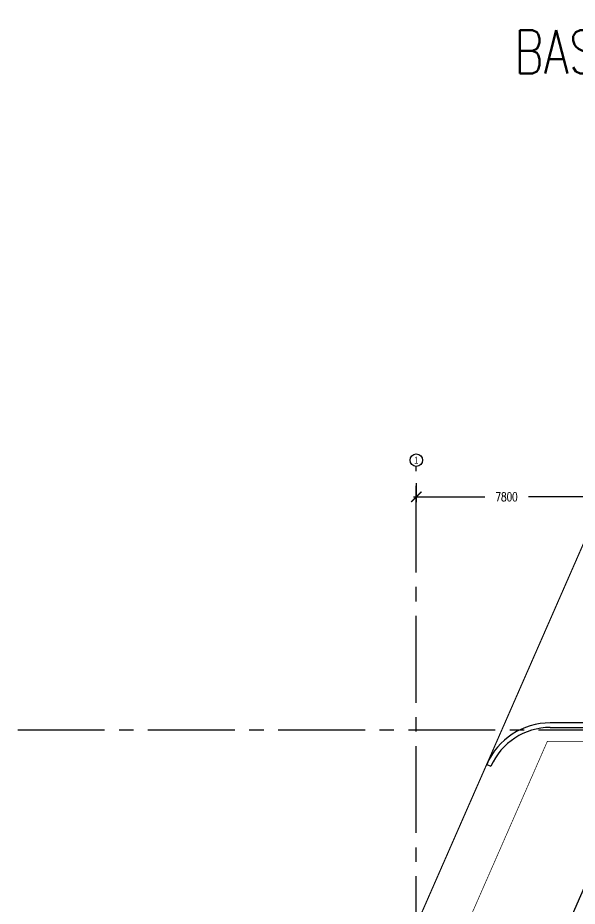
# Model space of a CAD drawing. Header units: millimetres. Extents: x -2076597 to 16308595, y -4402071 to 17875273.
# Drawn here: x -2075263 to -2051095, y -4089504 to -4051118 of the extents above; entities that cross this region are included whole.
import ezdxf
from ezdxf.enums import TextEntityAlignment as Align
from ezdxf.lldxf.tags import DXFTag

# ---------------------------------------------------------------- set-up
doc = ezdxf.new("R2010")
doc.units = ezdxf.units.MM
for name, pattern in [('CENTER', [50.8, 31.75, -6.35, 6.35, -6.35]), ('CENTER2', [1.125, 0.75, -0.125, 0.125, -0.125]), ('DASHDOT', [1, 0.5, -0.25, 0, -0.25]), ('DASHED2', [0.375, 0.25, -0.125])]:
    doc.linetypes.add(name, pattern=pattern)
for name, color, linetype in [('A- STAIRSCASE', 1, 'Continuous'), ('A-DRIVEWAY', 1, 'Continuous'), ('A-GRIDTXT', 1, 'Continuous'), ('A-HIDDEN', 8, 'DASHED2'), ('A-PODIUM LYT ARCH', 85, 'Continuous'), ('A-SETBACK', 3, 'Continuous'), ('A-SITE BOUNDARY', 7, 'CENTER'), ('A-TXTROOM', 3, 'Continuous'), ('S-GRID', 252, 'CENTER2'), ('TABULAR', 7, 'Continuous')]:
    doc.layers.add(name, color=color, linetype=linetype)
doc.layers.add('A-BOUNDARY LINES', color=4, linetype='Continuous', lineweight=25)
doc.layers.add('A-DETL-GENF', color=92, linetype='Continuous', lineweight=9)
doc.styles.add('ARIAL-GRID', font='arial.ttf', dxfattribs={"width": 0.7, "height": 15})
doc.styles.add('ROMANS', font='romans.shx', dxfattribs={"width": 0.75})
tags = doc.linetypes.add('DASHEDX2', pattern=[1.5, 1, -0.5]).pattern_tags.tags
tags[6:7] = [DXFTag(74, 4), DXFTag(75, 0), DXFTag(340, '0'), DXFTag(46, 1.0), DXFTag(50, 0.0), DXFTag(44, 0.0), DXFTag(45, 0.0)]
tags[4:5] = [DXFTag(74, 4), DXFTag(75, 0), DXFTag(340, '0'), DXFTag(46, 1.0), DXFTag(50, 0.0), DXFTag(44, 0.0), DXFTag(45, 0.0)]
doc.dimstyles.new('DIMB-200', dxfattribs={"dimscale": 150, "dimtxt": 2.5, "dimasz": 3, "dimexe": 1.5, "dimexo": 0, "dimgap": 3, "dimtad": 0, "dimtoh": 1, "dimdec": 0, "dimzin": 0, "dimdsep": 46, "dimtxsty": 'ROMANS', "dimblk": 'ARCHTICK', "dimcen": 3, "dimdle": 0.75, "dimclrd": 8, "dimclre": 8, "dimclrt": 4, "dimazin": 0, "dimtfac": 1, "dimtdec": 0, "dimtix": 1, "dimtofl": 0, "dimtmove": 2, "dimatfit": 3, "dimldrblk": 'DOT', "dimfxl": 0, "dimtolj": 1, "dimtzin": 0, "dimarcsym": 0})

# ---------------------------------------------------------------- blocks, each defined once
blk = doc.blocks.new('Family - ___-240295-0_ ground floor')
at = {"layer": 'A-SETBACK', "linetype": 'DASHDOT', "lineweight": -2, "ltscale": 2000, "const_width": 25}
blk.add_lwpolyline([(76480, 233663), (47866, 236124), (29166, 193452), (70915, 193452)], close=True, dxfattribs=at)
at = {"layer": 'A-SITE BOUNDARY', "ltscale": 100, "const_width": 50}
blk.add_lwpolyline([(83289, 239099), (44096, 242471), (19986, 187452), (76141, 187452)], close=True, dxfattribs=at)
blk = doc.blocks.new('GRNO')
at = {"layer": 'A-GRIDTXT', "color": 8}
blk.add_circle((0, 0), 450, dxfattribs=at)
at = {"layer": 'A-GRIDTXT', "style": 'ARIAL-GRID', "width": 0.7}
blk.add_attdef('01', text='', height=350, dxfattribs=at).set_placement((0, 0), align=Align.MIDDLE_CENTER)
blk = doc.blocks.new('_ArchTick')
at = {"color": 0, "linetype": 'ByBlock', "const_width": 0.15}
blk.add_lwpolyline([(-0.5, -0.5), (0.5, 0.5)], dxfattribs=at)
blk = doc.blocks.new('*D36')
at = {"layer": 'A-BOUNDARY LINES', "color": 8, "lineweight": -2, "transparency": 16777216}
for p, q in [((686086, -975068), (686086, -976285)), ((678286, -975475), (678286, -976285)), ((678173, -976060), (681241, -976060)), ((686199, -976060), (683132, -976060))]:
    blk.add_line(p, q, dxfattribs=at)
at = {"layer": 'Defpoints', "color": 0, "transparency": 16777216}
for p in [(686086, -975068), (678286, -975475), (678286, -976060)]:
    blk.add_point(p, dxfattribs=at)
at = {"layer": 'A-BOUNDARY LINES', "color": 8, "lineweight": -2, "transparency": 16777216, "xscale": 450, "yscale": 450, "zscale": 450, "rotation": 180}
blk.add_blockref('_ArchTick', (678286, -976060), dxfattribs=at)
at = {"layer": 'A-BOUNDARY LINES', "color": 8, "lineweight": -2, "transparency": 16777216, "xscale": 450, "yscale": 450, "zscale": 450}
blk.add_blockref('_ArchTick', (686086, -976060), dxfattribs=at)
at = {"layer": 'A-BOUNDARY LINES', "color": 4, "transparency": 16777216, "insert": (682186, -976060), "char_height": 375, "attachment_point": 5, "style": 'ROMANS'}
blk.add_mtext('\\A1;7800', dxfattribs=at)
blk = doc.blocks.new('_Dot')
at = {"color": 0, "linetype": 'ByBlock', "lineweight": -2}
blk.add_line((-0.5, 0), (-1, 0), dxfattribs=at)
at = {"color": 0, "linetype": 'ByBlock', "const_width": 0.5}
blk.add_lwpolyline([(-0.25, 0, 1), (0.25, 0, 1)], format="xyb", close=True, dxfattribs=at)
blk = doc.blocks.new('COLUMN 1')
at = {"layer": 'S-GRID', "ltscale": 5000}
for p, q in [((678285.9, -1035578.8), (678285.9, -974745.4)), ((661071.4, -986124.1), (726350.7, -986124.1))]:
    blk.add_line(p, q, dxfattribs=at)
at = {"layer": 'A-PODIUM LYT ARCH'}
ref = blk.add_blockref('GRNO', (678285.9, -974476.3), dxfattribs=dict(at, xscale=0.5979073243647236, yscale=0.5979073243647236, zscale=0.5979073243647236))
ref.add_attrib('01', '1', dxfattribs={"layer": 'A-GRIDTXT', "height": 299, "style": 'ARIAL-GRID', "width": 0.7}).set_placement((678285.9, -974476.3), align=Align.MIDDLE_CENTER)
at = {"layer": 'A-BOUNDARY LINES'}
dim = blk.add_linear_dim(base=(678285.9, -976060.1), p1=(686086.2, -975068), p2=(678285.9, -975475.3), dimstyle='DIMB-200', dxfattribs=at)
dim.commit()
dim.dimension.update_dxf_attribs({"geometry": '*D36', "text_midpoint": (682186.1, -976060.1)})

msp = doc.modelspace()

# ---------------------------------------------------------------- linework, layer by layer
at = {"layer": 'A-DRIVEWAY'}
for p, q in [((-2047668.9, -4081581.1), (-2052259, -4081581.1)), ((-2052259, -4081781.1), (-2048747.9, -4081781.1)), ((-2055006.8, -4083377), (-2054823.6, -4083457.3))]:
    msp.add_line(p, q, dxfattribs=at)
for radius, start in [(3000, 90), (2800, 89.99995)]:
    msp.add_arc((-2052259, -4084581.1), radius, start, 156.33601, dxfattribs=at)
at = {"layer": 'A-HIDDEN', "color": 1, "linetype": 'DASHED2', "ltscale": 5000, "const_width": 30}
msp.add_lwpolyline([(-2057085.7, -4093104), (-2052386.7, -4082381.1), (-2048019.5, -4082381.1), (-2045762.7, -4077231.1), (-2045675, -4077031.1), (-2036871, -4077031.1), (-2036871, -4076881.1), (-2032631.9, -4076881.1), (-2019797.9, -4077985.1), (-2019797.9, -4083081.1), (-2017954.6, -4083081.1), (-2014886.8, -4086921.6), (-2016078.4, -4095531.1)], dxfattribs=at)
at = {"layer": 'TABULAR'}
msp.add_lwpolyline([(-2059062.6, -4107581), (-2047668.9, -4081581.1)], dxfattribs=at)

# ---------------------------------------------------------------- block references
at = {"layer": 'A- STAIRSCASE', "linetype": 'DASHEDX2', "ltscale": 500}
msp.add_blockref('COLUMN 1', (-2736334, -3095757), dxfattribs=at)
at = {"layer": 'A-DETL-GENF', "color": 8}
msp.add_blockref('Family - ___-240295-0_ ground floor', (-2094762.5, -4315943.5), dxfattribs=at)

# ---------------------------------------------------------------- texts
at = {"layer": 'A-TXTROOM', "insert": (-2053811.3, -4051649.2, 0), "char_height": 1877.118, "width": 34164.275, "attachment_point": 1, "style": 'ROMANS'}
msp.add_mtext('BASEMENT PLAN', dxfattribs=at)

doc.saveas('drawing.dxf')
